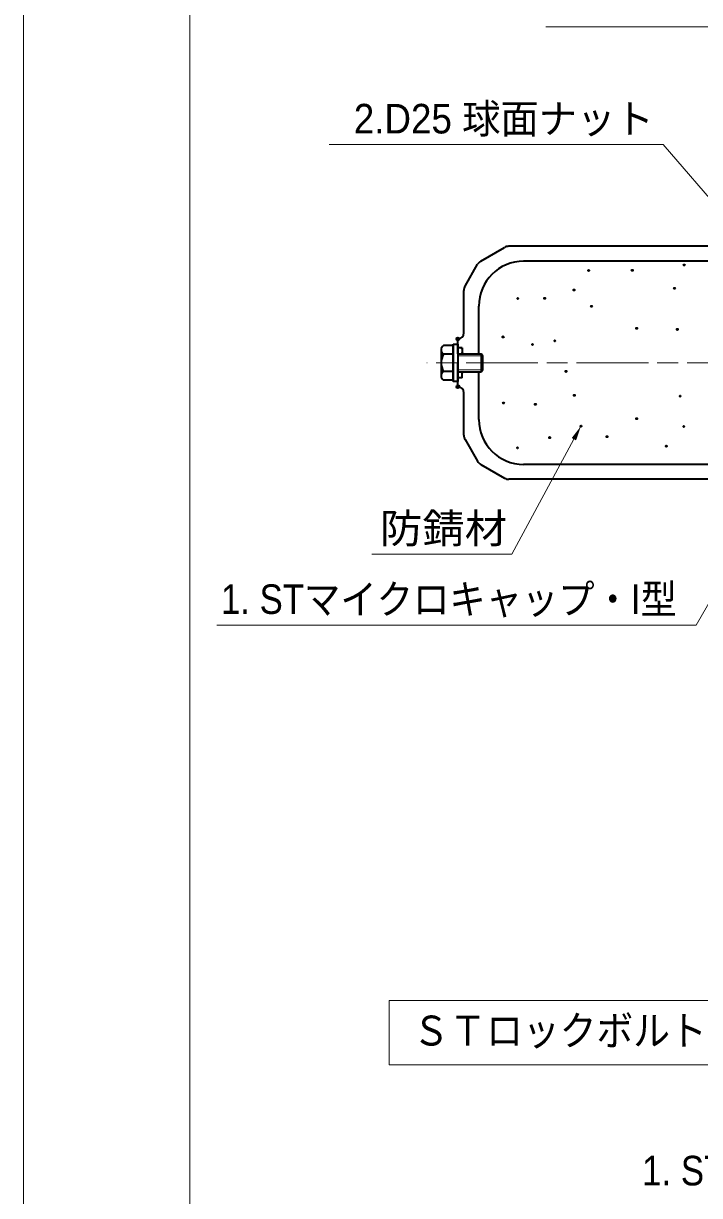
# Model space of a CAD drawing. Units: millimetres at full size, sheet at 1:2; details may follow other scales. Extents: x 1986 to 3668, y 918 to 2106.
# Drawn here: x 1986 to 2212.2, y 1500.2 to 1892.5 of the extents above; entities that cross this region are included whole.
import ezdxf
from ezdxf.enums import TextEntityAlignment as Align

# ---------------------------------------------------------------- set-up
doc = ezdxf.new("R2010")
doc.units = ezdxf.units.MM
doc.header["$LTSCALE"] = 2
doc.header["$PDMODE"] = 32
doc.header["$PDSIZE"] = 1
doc.linetypes.add('CHAIN', pattern=[18.5, 12, -1.5, 3.5, -1.5])
doc.linetypes.add('CHAIN_DOUBLE_DASH', pattern=[23.5, 12, -1.5, 3.5, -1.5, 3.5, -1.5])
for name, color, linetype, lineweight in [('1外形線', 7, 'Continuous', 35), ('2細い実線', 3, 'Continuous', 20), ('4中心線', 1, 'CHAIN', 15), ('5想像線', 6, 'CHAIN_DOUBLE_DASH', 13), ('6寸法線', 4, 'Continuous', 13), ('7 枠・タイトル', 7, 'Continuous', 13), ('Defpoints_2', 7, 'Continuous', 13)]:
    doc.layers.add(name, color=color, linetype=linetype, lineweight=lineweight)
doc.styles.add('ＭＳ Ｐゴシック', font='')
doc.styles.get('ＭＳ Ｐゴシック').set_extended_font_data('MS PGothic')

# ---------------------------------------------------------------- blocks, each defined once
blk = doc.blocks.new('filled_arrow')
at = {"color": 0, "linetype": 'Continuous', "lineweight": -2}
blk.add_solid([(7.5, 1.25), (0, 0), (7.5, -1.25)], dxfattribs=at)

msp = doc.modelspace()

# ---------------------------------------------------------------- linework, layer by layer
at = {"layer": '1外形線'}
for p, q in [((2139.07, 1812.992), (2146.926, 1817.528)), ((2245.231, 1817.93), (2148.426, 1817.93)), ((2246.811, 1812.93), (2153.374, 1812.93)), ((2133.776, 1804.626), (2137.972, 1811.894)), ((2133.374, 1788.93), (2133.374, 1803.126)), ((2138.374, 1781.93), (2138.374, 1797.93)), ((2129.766, 1772.68), (2129.766, 1785.18)), ((2129.766, 1785.18), (2131.366, 1785.18)), ((2131.366, 1785.18), (2131.366, 1772.68)), ((2131.374, 1781.93), (2131.374, 1786.93)), ((2125.766, 1783.26), (2125.766, 1774.6)), ((2129.766, 1784.704), (2126.566, 1784.704)), ((2129.766, 1781.817), (2126.566, 1781.817)), ((2129.766, 1784.704), (2129.766, 1773.157)), ((2131.366, 1781.93), (2139.152, 1781.93)), ((2132.774, 1783.93), (2131.374, 1783.93)), ((2132.774, 1783.93), (2132.774, 1781.93)), ((2133.274, 1781.93), (2132.774, 1782.43)), ((2139.152, 1781.93), (2139.152, 1775.93)), ((2139.766, 1781.317), (2139.152, 1781.93)), ((2139.766, 1776.544), (2139.766, 1781.317)), ((2131.374, 1770.93), (2131.374, 1778.93)), ((2129.766, 1776.043), (2126.566, 1776.043)), ((2131.366, 1775.93), (2139.152, 1775.93)), ((2132.774, 1773.93), (2131.374, 1773.93)), ((2133.274, 1775.93), (2132.774, 1775.43)), ((2132.774, 1773.93), (2132.774, 1775.93)), ((2138.374, 1759.93), (2138.374, 1775.93)), ((2139.152, 1775.93), (2139.766, 1776.544)), ((2129.766, 1773.157), (2126.566, 1773.157)), ((2131.366, 1772.68), (2129.766, 1772.68)), ((2133.374, 1754.734), (2133.374, 1768.93)), ((2133.776, 1753.234), (2137.972, 1745.966)), ((2139.07, 1744.868), (2146.926, 1740.332)), ((2246.793, 1744.93), (2153.374, 1744.93)), ((2245.231, 1739.93), (2148.426, 1739.93))]:
    msp.add_line(p, q, dxfattribs=at)
for centre in [(2175.132, 1809.82), (2189.705, 1809.87), (2207.081, 1811.66), (2170.214, 1803.299), (2203.864, 1803.854), (2151.419, 1800.43), (2160.41, 1800.513), (2176.068, 1797.818), (2191.188, 1790.446), (2204.774, 1790.106), (2146.489, 1787.595), (2156.35, 1785.074), (2163.803, 1786.308), (2167.541, 1776.048), (2146.603, 1765.477), (2170.344, 1768.065), (2205.758, 1767.762), (2157.304, 1765.023), (2172.56, 1757.729), (2191.188, 1760.234), (2206.965, 1757.59), (2162.083, 1753.903), (2181.262, 1754.211), (2151.305, 1750.465), (2201.087, 1751.023)]:
    msp.add_circle(centre, 0.2, dxfattribs=at)
for centre, radius, start, end in [((2148.426, 1814.93), 3, 90, 120), ((2140.57, 1810.394), 3, 120, 150), ((2153.374, 1797.93), 15, 90, 180), ((2136.374, 1803.126), 3, 150, 180), ((2131.374, 1788.93), 2, 270, 0), ((2127.468, 1783.26), 1.702, 122.0046, 237.9954), ((2131.374, 1778.93), 5.608, 149.02089, 210.97911), ((2127.468, 1774.6), 1.702, 122.0046, 237.9954), ((2131.374, 1768.93), 2, 0, 90), ((2153.374, 1759.93), 15, 180, 270), ((2136.374, 1754.734), 3, 180, 210), ((2140.57, 1747.466), 3, 210, 240), ((2148.426, 1742.93), 3, 240, 270)]:
    msp.add_arc(centre, radius, start, end, dxfattribs=at)
for p in [(2131.374, 1786.93), (2131.374, 1770.93)]:
    msp.add_point(p, dxfattribs=at)
at = {"layer": '2細い実線'}
for p, q in [((2139.766, 1781.317), (2131.366, 1781.317)), ((2137.76, 1781.93), (2138.374, 1781.93)), ((2139.766, 1776.544), (2131.366, 1776.544)), ((2137.76, 1775.93), (2138.374, 1775.93))]:
    msp.add_line(p, q, dxfattribs=at)
at = {"layer": '4中心線'}
msp.add_line((3564.089, 1778.919), (2120.991, 1778.919), dxfattribs=at)
at = {"layer": '5想像線'}
for centre, major_axis in [((2132.052, 1782.914), (0, 1.016)), ((2132.052, 1774.947), (0, -1.016))]:
    msp.add_ellipse(centre, major_axis=major_axis, ratio=0.688699, dxfattribs=at)
at = {"layer": '6寸法線'}
for points in [[(2293.535, 1853.921), (2290.023, 1857.48), (2256.595, 1891.359), (2160.817, 1891.359)], [(2244.168, 1800.859), (2240.899, 1804.642), (2200.01, 1851.962), (2088.273, 1851.962)], [(2172.553, 1757.751), (2170.177, 1753.352), (2149.386, 1714.837), (2102.525, 1714.837)], [(2239.187, 1739.93), (2236.694, 1735.595), (2211.137, 1691.143), (2050.682, 1691.143)]]:
    msp.add_lwpolyline(points, dxfattribs=at)
at = {"layer": '7 枠・タイトル'}
for p, q in [((2041.671, 955.252), (2041.671, 2068.805)), ((2108.354, 1565.538), (2387.018, 1565.538)), ((2108.354, 1565.538), (2108.354, 1543.966)), ((2108.354, 1543.966), (2387.018, 1543.966))]:
    msp.add_line(p, q, dxfattribs=at)
at = {"layer": 'Defpoints_2'}
msp.add_lwpolyline([(1986.019, 918.029), (3668.019, 918.029), (3668.019, 2106.029), (1986.019, 2106.029)], close=True, dxfattribs=at)

# ---------------------------------------------------------------- block references
at = {"layer": '6寸法線', "xscale": 0.667, "yscale": 0.667, "rotation": 241.6}
msp.add_blockref('filled_arrow', (2172.553, 1757.751), dxfattribs=at)

# ---------------------------------------------------------------- texts
at = {"layer": '6寸法線', "style": 'ＭＳ Ｐゴシック'}
for s, width, p in [('2.D25 球面ナット', 0.95, (2096.539, 1852.726)), ('防錆材', 1.05, (2105.299, 1715.601)), ('1. STマイクロキャップ・I型', 0.9, (2052.063, 1691.907))]:
    msp.add_text(s, height=9.897, dxfattribs=dict(at, width=width)).set_placement(p, align=Align.BOTTOM_LEFT)
at = {"layer": '7 枠・タイトル', "style": 'ＭＳ Ｐゴシック', "width": 0.9}
for s, height, p in [('ＳＴロックボルト（D25)メッキ(本設)：部品図', 10.02, (2116.231, 1547.405)), ('1. STマイクロキャップ・I型', 9.897, (2193.002, 1500.634))]:
    msp.add_text(s, height=height, dxfattribs=at).set_placement(p, align=Align.BOTTOM_LEFT)

doc.saveas('drawing.dxf')
